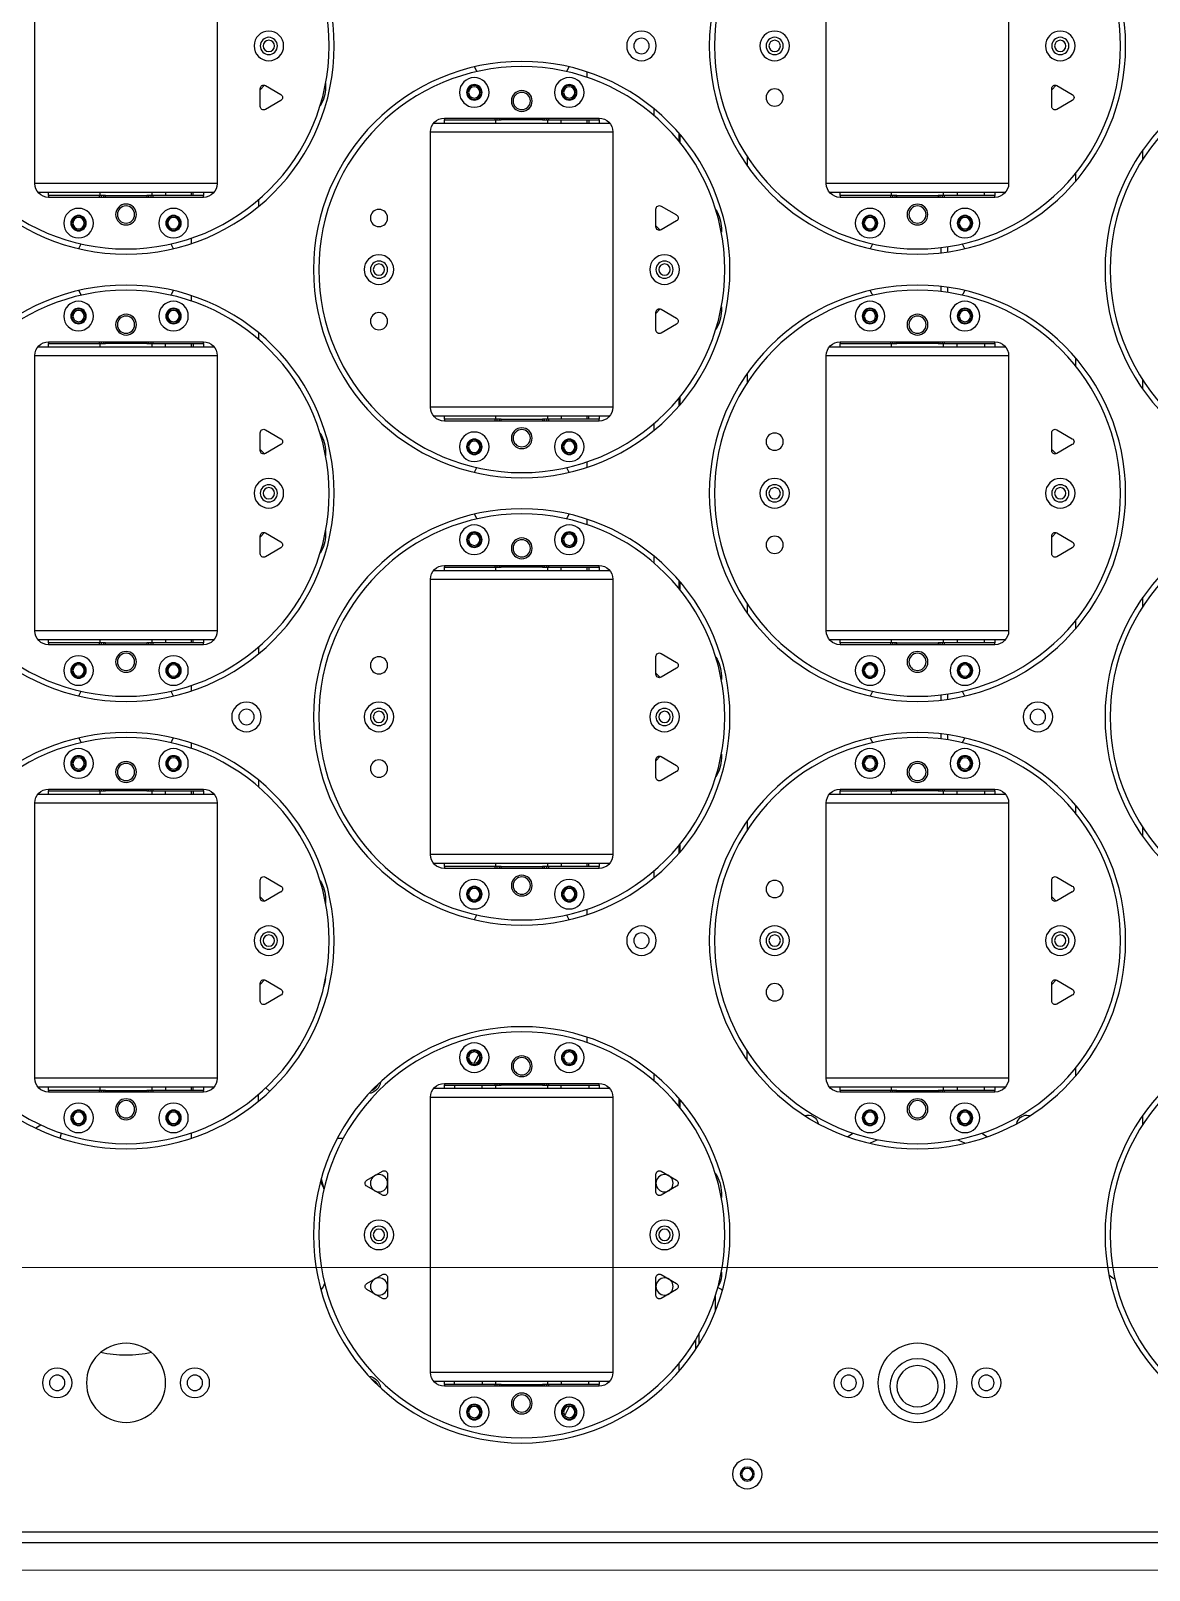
# Model space of a CAD drawing. Header units: millimetres. Extents: x 845401 to 948039, y 511594 to 550263.
# Drawn here: x 923934.9 to 924260, y 531303.8 to 531751.1 of the extents above; entities that cross this region are included whole.
import ezdxf

# ---------------------------------------------------------------- set-up
doc = ezdxf.new("R2010")
doc.units = ezdxf.units.MM
doc.layers.add('00', color=7, linetype='Continuous')
doc.layers.add('A-剖-0.10mm.......SECT-L01', color=255, linetype='Continuous', lineweight=18)

# ---------------------------------------------------------------- blocks, each defined once
blk = doc.blocks.new('1260包胶摆轮')
at = {"color": 7, "linetype": 'Continuous', "lineweight": 25}
for p, q in [((4843148.18, 879146.8), (4841955.59, 879146.8)), ((4843148.78, 879143.7), (4841954.98, 879143.7)), ((4842746.88, 879101.3), (4842701.88, 879101.3)), ((4842746.88, 879101.3), (4842701.88, 879101.3)), ((4842701.88, 879100.8), (4842701.88, 879101.3)), ((4842701.88, 879100.8), (4842701.88, 879101.3)), ((4842716.63, 879101.3), (4842716.63, 879100.8)), ((4842716.63, 879101.3), (4842716.63, 879100.8)), ((4842718.38, 879101.3), (4842718.38, 879100.8)), ((4842730.38, 879100.8), (4842730.38, 879101.3)), ((4842732.13, 879100.8), (4842732.13, 879101.3)), ((4842732.13, 879100.8), (4842732.13, 879101.3)), ((4842746.88, 879101.3), (4842746.88, 879100.8)), ((4842746.88, 879101.3), (4842746.88, 879100.8)), ((4842682.34, 879100.8), (4842682.43, 879100.8)), ((4842697.88, 879097.3), (4842697.88, 879017.3)), ((4842697.88, 879097.3), (4842697.88, 879017.3)), ((4842698.76, 879099.8), (4842724.38, 879099.8)), ((4842716.63, 879100.8), (4842701.88, 879100.8)), ((4842701.88, 879100.8), (4842701.88, 879099.8)), ((4842716.63, 879100.8), (4842701.88, 879100.8)), ((4842701.88, 879100.8), (4842701.88, 879099.8)), ((4842704.88, 879100.8), (4842704.88, 879099.8)), ((4842712.88, 879099.8), (4842712.88, 879100.8)), ((4842717.22, 879100.8), (4842716.63, 879100.8)), ((4842716.88, 879100.8), (4842716.88, 879099.8)), ((4842717.8, 879100.8), (4842717.22, 879100.8)), ((4842718.38, 879100.8), (4842717.8, 879100.8)), ((4842718.38, 879100.8), (4842724.38, 879100.8)), ((4842724.38, 879100.8), (4842730.38, 879100.8)), ((4842724.38, 879099.8), (4842750, 879099.8)), ((4842730.97, 879100.8), (4842730.38, 879100.8)), ((4842731.54, 879100.8), (4842730.97, 879100.8)), ((4842732.13, 879100.8), (4842731.54, 879100.8)), ((4842731.88, 879099.8), (4842731.88, 879100.8)), ((4842746.88, 879100.8), (4842732.13, 879100.8)), ((4842746.88, 879100.8), (4842732.13, 879100.8)), ((4842735.88, 879099.8), (4842735.88, 879100.8)), ((4842743.88, 879100.8), (4842743.88, 879099.8)), ((4842746.88, 879099.8), (4842746.88, 879100.8)), ((4842746.88, 879099.8), (4842746.88, 879100.8)), ((4842750.88, 879017.3), (4842750.88, 879097.3)), ((4842750.88, 879017.3), (4842750.88, 879097.3)), ((4842774.89, 879087.8), (4842774.89, 879090.61)), ((4842775.89, 879089.04), (4842775.89, 879086.08)), ((4842683.88, 879075.76), (4842679.38, 879073.16)), ((4842685.38, 879069.7), (4842685.38, 879074.9)), ((4842763.38, 879074.9), (4842763.38, 879069.7)), ((4842769.38, 879073.16), (4842764.88, 879075.76)), ((4842679.38, 879071.43), (4842683.88, 879068.83)), ((4842764.88, 879068.83), (4842769.38, 879071.43)), ((4842782.66, 879073.54), (4842782.57, 879073.21)), ((4842782.38, 879068.13), (4842782.38, 879069.3)), ((4842683.88, 879045.76), (4842679.38, 879043.16)), ((4842685.38, 879039.7), (4842685.38, 879044.9)), ((4842763.38, 879044.9), (4842763.38, 879039.7)), ((4842769.38, 879043.16), (4842764.88, 879045.76)), ((4842782.38, 879045.05), (4842782.38, 879046.46)), ((4842679.38, 879041.43), (4842683.88, 879038.83)), ((4842764.88, 879038.83), (4842769.38, 879041.43)), ((4842590.27, 879029.2), (4842590.61, 879027.73)), ((4842628.38, 879029.24), (4842628.38, 879027.66)), ((4842672.45, 879029.3), (4842670.75, 879029.3)), ((4842819.08, 879028.79), (4842820.64, 879027.74)), ((4842858.13, 879027.74), (4842859.69, 879028.79)), ((4842904.88, 879025.19), (4842904.88, 879022.51)), ((4842871.2, 879022.48), (4842872.18, 879022.64)), ((4842647.88, 879018.47), (4842647.88, 879016.51)), ((4842770.38, 879020.35), (4842770.38, 879018)), ((4842582.88, 879011.8), (4842582.88, 878931.8)), ((4842583.76, 879014.3), (4842635.01, 879014.3)), ((4842631.88, 879015.8), (4842586.88, 879015.8)), ((4842586.88, 879015.3), (4842586.88, 879015.8)), ((4842601.63, 879015.3), (4842586.88, 879015.3)), ((4842586.88, 879015.3), (4842586.88, 879014.3)), ((4842601.63, 879015.8), (4842601.63, 879015.3)), ((4842602.22, 879015.3), (4842601.63, 879015.3)), ((4842601.88, 879015.3), (4842601.88, 879014.3)), ((4842602.8, 879015.3), (4842602.22, 879015.3)), ((4842603.38, 879015.3), (4842602.8, 879015.3)), ((4842603.38, 879015.8), (4842603.38, 879015.3)), ((4842603.38, 879015.3), (4842615.38, 879015.3)), ((4842615.38, 879015.3), (4842615.38, 879015.8)), ((4842615.97, 879015.3), (4842615.38, 879015.3)), ((4842616.55, 879015.3), (4842615.97, 879015.3)), ((4842617.13, 879015.3), (4842616.55, 879015.3)), ((4842616.88, 879014.3), (4842616.88, 879015.3)), ((4842617.13, 879015.3), (4842617.13, 879015.8)), ((4842631.88, 879015.3), (4842617.13, 879015.3)), ((4842620.88, 879014.3), (4842620.88, 879015.3)), ((4842628.38, 879015.3), (4842628.38, 879014.3)), ((4842628.88, 879015.3), (4842628.88, 879014.3)), ((4842631.88, 879015.8), (4842631.88, 879015.3)), ((4842631.88, 879014.3), (4842631.88, 879015.3)), ((4842635.88, 878931.8), (4842635.88, 879011.8)), ((4842724.38, 879014.8), (4842698.76, 879014.8)), ((4842701.88, 879014.8), (4842701.88, 879013.8)), ((4842701.88, 879014.8), (4842701.88, 879013.8)), ((4842701.88, 879013.8), (4842716.63, 879013.8)), ((4842701.88, 879013.3), (4842701.88, 879013.8)), ((4842701.88, 879013.3), (4842701.88, 879013.8)), ((4842701.88, 879013.8), (4842716.63, 879013.8)), ((4842701.88, 879013.3), (4842746.88, 879013.3)), ((4842701.88, 879013.3), (4842746.88, 879013.3)), ((4842704.88, 879013.8), (4842704.88, 879014.8)), ((4842712.88, 879014.8), (4842712.88, 879013.8)), ((4842716.63, 879013.8), (4842716.63, 879013.3)), ((4842716.63, 879013.8), (4842716.63, 879013.3)), ((4842716.63, 879013.8), (4842717.22, 879013.8)), ((4842716.88, 879014.8), (4842716.88, 879013.8)), ((4842717.22, 879013.8), (4842717.8, 879013.8)), ((4842717.8, 879013.8), (4842718.38, 879013.8)), ((4842724.38, 879013.8), (4842718.38, 879013.8)), ((4842718.38, 879013.8), (4842718.38, 879013.3)), ((4842750, 879014.8), (4842724.38, 879014.8)), ((4842730.38, 879013.8), (4842724.38, 879013.8)), ((4842730.38, 879013.3), (4842730.38, 879013.8)), ((4842730.38, 879013.8), (4842730.97, 879013.8)), ((4842730.97, 879013.8), (4842731.54, 879013.8)), ((4842731.54, 879013.8), (4842732.13, 879013.8)), ((4842731.88, 879013.8), (4842731.88, 879014.8)), ((4842732.13, 879013.8), (4842746.88, 879013.8)), ((4842732.13, 879013.3), (4842732.13, 879013.8)), ((4842732.13, 879013.3), (4842732.13, 879013.8)), ((4842732.13, 879013.8), (4842746.88, 879013.8)), ((4842735.88, 879014.8), (4842735.88, 879013.8)), ((4842743.88, 879013.8), (4842743.88, 879014.8)), ((4842746.88, 879013.8), (4842746.88, 879014.8)), ((4842746.88, 879013.8), (4842746.88, 879014.8)), ((4842746.88, 879013.8), (4842746.88, 879013.3)), ((4842746.88, 879013.8), (4842746.88, 879013.3)), ((4842762.88, 879012.59), (4842762.88, 879010.63)), ((4842812.88, 879011.8), (4842812.88, 878931.8)), ((4842813.76, 879014.3), (4842865.01, 879014.3)), ((4842861.88, 879015.8), (4842816.88, 879015.8)), ((4842816.88, 879015.3), (4842816.88, 879015.8)), ((4842831.63, 879015.3), (4842816.88, 879015.3)), ((4842816.88, 879015.3), (4842816.88, 879014.3)), ((4842831.63, 879015.8), (4842831.63, 879015.3)), ((4842832.22, 879015.3), (4842831.63, 879015.3)), ((4842831.88, 879015.3), (4842831.88, 879014.3)), ((4842832.8, 879015.3), (4842832.22, 879015.3)), ((4842833.38, 879015.3), (4842832.8, 879015.3)), ((4842833.38, 879015.8), (4842833.38, 879015.3)), ((4842833.38, 879015.3), (4842845.38, 879015.3)), ((4842845.38, 879015.3), (4842845.38, 879015.8)), ((4842845.97, 879015.3), (4842845.38, 879015.3)), ((4842846.55, 879015.3), (4842845.97, 879015.3)), ((4842847.13, 879015.3), (4842846.55, 879015.3)), ((4842846.88, 879014.3), (4842846.88, 879015.3)), ((4842847.13, 879015.3), (4842847.13, 879015.8)), ((4842861.88, 879015.3), (4842847.13, 879015.3)), ((4842850.88, 879014.3), (4842850.88, 879015.3)), ((4842858.88, 879015.3), (4842858.88, 879014.3)), ((4842861.88, 879015.8), (4842861.88, 879015.3)), ((4842861.88, 879014.3), (4842861.88, 879015.3)), ((4842865.88, 878931.8), (4842865.88, 879011.8)), ((4842885.38, 879011.1), (4842885.38, 879008.74)), ((4842789.88, 879006.58), (4842789.88, 879003.9)), ((4842743.38, 879001.44), (4842743.38, 878999.86)), ((4842648.38, 878989.4), (4842648.38, 878984.2)), ((4842654.38, 878987.66), (4842649.88, 878990.26)), ((4842878.38, 878989.4), (4842878.38, 878984.2)), ((4842884.38, 878987.66), (4842879.88, 878990.26)), ((4842649.88, 878983.33), (4842654.38, 878985.93)), ((4842879.88, 878983.33), (4842884.38, 878985.93)), ((4842649.64, 878983.23), (4842648.38, 878984.54)), ((4842879.64, 878983.23), (4842878.38, 878984.54)), ((4842743.38, 878964.24), (4842743.38, 878962.66)), ((4842648.38, 878959.05), (4842649.64, 878960.36)), ((4842648.38, 878959.4), (4842648.38, 878954.2)), ((4842654.38, 878957.66), (4842649.88, 878960.26)), ((4842667.38, 878959.8), (4842667.38, 878960.96)), ((4842878.38, 878959.05), (4842879.64, 878960.36)), ((4842878.38, 878959.4), (4842878.38, 878954.2)), ((4842884.38, 878957.66), (4842879.88, 878960.26)), ((4842649.88, 878953.33), (4842654.38, 878955.93)), ((4842762.88, 878953.47), (4842762.88, 878951.51)), ((4842879.88, 878953.33), (4842884.38, 878955.93)), ((4842698.76, 878949.3), (4842750.01, 878949.3)), ((4842746.88, 878950.8), (4842701.88, 878950.8)), ((4842701.88, 878950.3), (4842701.88, 878950.8)), ((4842716.63, 878950.3), (4842701.88, 878950.3)), ((4842701.88, 878950.3), (4842701.88, 878949.3)), ((4842716.63, 878950.8), (4842716.63, 878950.3)), ((4842717.22, 878950.3), (4842716.63, 878950.3)), ((4842716.88, 878950.3), (4842716.88, 878949.3)), ((4842717.8, 878950.3), (4842717.22, 878950.3)), ((4842718.38, 878950.3), (4842717.8, 878950.3)), ((4842718.38, 878950.8), (4842718.38, 878950.3)), ((4842718.38, 878950.3), (4842730.38, 878950.3)), ((4842730.38, 878950.3), (4842730.38, 878950.8)), ((4842730.97, 878950.3), (4842730.38, 878950.3)), ((4842731.55, 878950.3), (4842730.97, 878950.3)), ((4842732.13, 878950.3), (4842731.55, 878950.3)), ((4842731.88, 878949.3), (4842731.88, 878950.3)), ((4842732.13, 878950.3), (4842732.13, 878950.8)), ((4842746.88, 878950.3), (4842732.13, 878950.3)), ((4842735.88, 878949.3), (4842735.88, 878950.3)), ((4842743.38, 878950.3), (4842743.38, 878949.3)), ((4842743.88, 878950.3), (4842743.88, 878949.3)), ((4842746.88, 878950.8), (4842746.88, 878950.3)), ((4842746.88, 878949.3), (4842746.88, 878950.3)), ((4842697.88, 878946.8), (4842697.88, 878866.8)), ((4842750.88, 878866.8), (4842750.88, 878946.8)), ((4842770.38, 878946.1), (4842770.38, 878943.74)), ((4842904.88, 878941.58), (4842904.88, 878938.9)), ((4842789.88, 878937.01), (4842789.88, 878939.69)), ((4842885.38, 878934.85), (4842885.38, 878932.5)), ((4842635.01, 878929.3), (4842583.76, 878929.3)), ((4842586.88, 878929.3), (4842586.88, 878928.3)), ((4842586.88, 878928.3), (4842601.63, 878928.3)), ((4842586.88, 878927.8), (4842586.88, 878928.3)), ((4842586.88, 878927.8), (4842631.88, 878927.8)), ((4842601.63, 878928.3), (4842601.63, 878927.8)), ((4842601.63, 878928.3), (4842602.22, 878928.3)), ((4842601.88, 878929.3), (4842601.88, 878928.3)), ((4842602.22, 878928.3), (4842602.8, 878928.3)), ((4842602.8, 878928.3), (4842603.38, 878928.3)), ((4842615.38, 878928.3), (4842603.38, 878928.3)), ((4842603.38, 878928.3), (4842603.38, 878927.8)), ((4842615.38, 878927.8), (4842615.38, 878928.3)), ((4842615.38, 878928.3), (4842615.97, 878928.3)), ((4842615.97, 878928.3), (4842616.55, 878928.3)), ((4842616.55, 878928.3), (4842617.13, 878928.3)), ((4842616.88, 878928.3), (4842616.88, 878929.3)), ((4842617.13, 878928.3), (4842631.88, 878928.3)), ((4842617.13, 878927.8), (4842617.13, 878928.3)), ((4842620.88, 878929.3), (4842620.88, 878928.3)), ((4842628.38, 878929.3), (4842628.38, 878928.3)), ((4842628.88, 878928.3), (4842628.88, 878929.3)), ((4842631.88, 878928.3), (4842631.88, 878929.3)), ((4842631.88, 878928.3), (4842631.88, 878927.8)), ((4842647.88, 878925.13), (4842647.88, 878927.09)), ((4842865.01, 878929.3), (4842813.76, 878929.3)), ((4842816.88, 878929.3), (4842816.88, 878928.3)), ((4842816.88, 878927.8), (4842816.88, 878928.3)), ((4842816.88, 878928.3), (4842831.63, 878928.3)), ((4842816.88, 878927.8), (4842861.88, 878927.8)), ((4842831.63, 878928.3), (4842831.63, 878927.8)), ((4842831.63, 878928.3), (4842832.22, 878928.3)), ((4842831.88, 878929.3), (4842831.88, 878928.3)), ((4842832.22, 878928.3), (4842832.8, 878928.3)), ((4842832.8, 878928.3), (4842833.38, 878928.3)), ((4842845.38, 878928.3), (4842833.38, 878928.3)), ((4842833.38, 878928.3), (4842833.38, 878927.8)), ((4842845.38, 878927.8), (4842845.38, 878928.3)), ((4842845.38, 878928.3), (4842845.97, 878928.3)), ((4842845.97, 878928.3), (4842846.55, 878928.3)), ((4842846.55, 878928.3), (4842847.13, 878928.3)), ((4842846.88, 878928.3), (4842846.88, 878929.3)), ((4842847.13, 878928.3), (4842861.88, 878928.3)), ((4842847.13, 878927.8), (4842847.13, 878928.3)), ((4842850.88, 878929.3), (4842850.88, 878928.3)), ((4842858.88, 878928.3), (4842858.88, 878929.3)), ((4842861.88, 878928.3), (4842861.88, 878929.3)), ((4842861.88, 878928.3), (4842861.88, 878927.8)), ((4842763.38, 878924.4), (4842763.38, 878919.2)), ((4842769.38, 878922.66), (4842764.88, 878925.26)), ((4842764.64, 878918.23), (4842763.38, 878919.54)), ((4842764.88, 878918.33), (4842769.38, 878920.93)), ((4842782.38, 878917.63), (4842782.38, 878918.8)), ((4842628.38, 878915.94), (4842628.38, 878914.36)), ((4842846.16, 878911.68), (4842846.16, 878913.19)), ((4842846.16, 878900.41), (4842846.16, 878901.92)), ((4842628.38, 878899.24), (4842628.38, 878897.66)), ((4842763.38, 878894.05), (4842764.64, 878895.36)), ((4842769.38, 878892.66), (4842764.88, 878895.26)), ((4842782.38, 878894.8), (4842782.38, 878895.96)), ((4842763.38, 878894.4), (4842763.38, 878889.2)), ((4842764.88, 878888.33), (4842769.38, 878890.93)), ((4842647.88, 878886.51), (4842647.88, 878888.47)), ((4842582.88, 878881.8), (4842582.88, 878801.8)), ((4842583.76, 878884.3), (4842635.01, 878884.3)), ((4842631.88, 878885.8), (4842586.88, 878885.8)), ((4842586.88, 878885.3), (4842586.88, 878885.8)), ((4842601.63, 878885.3), (4842586.88, 878885.3)), ((4842586.88, 878885.3), (4842586.88, 878884.3)), ((4842601.63, 878885.8), (4842601.63, 878885.3)), ((4842602.22, 878885.3), (4842601.63, 878885.3)), ((4842601.88, 878885.3), (4842601.88, 878884.3)), ((4842602.8, 878885.3), (4842602.22, 878885.3)), ((4842603.38, 878885.3), (4842602.8, 878885.3)), ((4842603.38, 878885.8), (4842603.38, 878885.3)), ((4842603.38, 878885.3), (4842615.38, 878885.3)), ((4842615.38, 878885.3), (4842615.38, 878885.8)), ((4842615.97, 878885.3), (4842615.38, 878885.3)), ((4842616.55, 878885.3), (4842615.97, 878885.3)), ((4842617.13, 878885.3), (4842616.55, 878885.3)), ((4842616.88, 878884.3), (4842616.88, 878885.3)), ((4842617.13, 878885.3), (4842617.13, 878885.8)), ((4842631.88, 878885.3), (4842617.13, 878885.3)), ((4842620.88, 878884.3), (4842620.88, 878885.3)), ((4842628.38, 878885.3), (4842628.38, 878884.3)), ((4842628.88, 878885.3), (4842628.88, 878884.3)), ((4842631.88, 878885.8), (4842631.88, 878885.3)), ((4842631.88, 878884.3), (4842631.88, 878885.3)), ((4842635.88, 878801.8), (4842635.88, 878881.8)), ((4842812.88, 878881.8), (4842812.88, 878801.8)), ((4842813.76, 878884.3), (4842865.01, 878884.3)), ((4842861.88, 878885.8), (4842816.88, 878885.8)), ((4842816.88, 878885.3), (4842816.88, 878885.8)), ((4842831.63, 878885.3), (4842816.88, 878885.3)), ((4842816.88, 878885.3), (4842816.88, 878884.3)), ((4842831.63, 878885.8), (4842831.63, 878885.3)), ((4842832.22, 878885.3), (4842831.63, 878885.3)), ((4842831.88, 878885.3), (4842831.88, 878884.3)), ((4842832.8, 878885.3), (4842832.22, 878885.3)), ((4842833.38, 878885.3), (4842832.8, 878885.3)), ((4842833.38, 878885.8), (4842833.38, 878885.3)), ((4842833.38, 878885.3), (4842845.38, 878885.3)), ((4842845.38, 878885.3), (4842845.38, 878885.8)), ((4842845.97, 878885.3), (4842845.38, 878885.3)), ((4842846.55, 878885.3), (4842845.97, 878885.3)), ((4842847.13, 878885.3), (4842846.55, 878885.3)), ((4842846.88, 878884.3), (4842846.88, 878885.3)), ((4842847.13, 878885.3), (4842847.13, 878885.8)), ((4842861.88, 878885.3), (4842847.13, 878885.3)), ((4842850.88, 878884.3), (4842850.88, 878885.3)), ((4842858.88, 878885.3), (4842858.88, 878884.3)), ((4842861.88, 878885.8), (4842861.88, 878885.3)), ((4842861.88, 878884.3), (4842861.88, 878885.3)), ((4842865.88, 878801.8), (4842865.88, 878881.8)), ((4842885.38, 878881.1), (4842885.38, 878878.74)), ((4842789.88, 878873.9), (4842789.88, 878876.58)), ((4842904.88, 878874.69), (4842904.88, 878872.01)), ((4842770.38, 878869.85), (4842770.38, 878867.5)), ((4842750.01, 878864.3), (4842698.76, 878864.3)), ((4842701.88, 878864.3), (4842701.88, 878863.3)), ((4842716.88, 878864.3), (4842716.88, 878863.3)), ((4842731.88, 878863.3), (4842731.88, 878864.3)), ((4842735.88, 878864.3), (4842735.88, 878863.3)), ((4842743.38, 878864.3), (4842743.38, 878863.3)), ((4842743.88, 878863.3), (4842743.88, 878864.3)), ((4842746.88, 878863.3), (4842746.88, 878864.3)), ((4842654.38, 878857.66), (4842649.88, 878860.26)), ((4842701.88, 878862.8), (4842701.88, 878863.3)), ((4842701.88, 878863.3), (4842716.63, 878863.3)), ((4842701.88, 878862.8), (4842746.88, 878862.8)), ((4842716.63, 878863.3), (4842716.63, 878862.8)), ((4842716.63, 878863.3), (4842717.22, 878863.3)), ((4842717.22, 878863.3), (4842717.8, 878863.3)), ((4842717.8, 878863.3), (4842718.38, 878863.3)), ((4842730.38, 878863.3), (4842718.38, 878863.3)), ((4842718.38, 878863.3), (4842718.38, 878862.8)), ((4842730.38, 878862.8), (4842730.38, 878863.3)), ((4842730.38, 878863.3), (4842730.97, 878863.3)), ((4842730.97, 878863.3), (4842731.55, 878863.3)), ((4842731.55, 878863.3), (4842732.13, 878863.3)), ((4842732.13, 878863.3), (4842746.88, 878863.3)), ((4842732.13, 878862.8), (4842732.13, 878863.3)), ((4842746.88, 878863.3), (4842746.88, 878862.8)), ((4842762.88, 878862.09), (4842762.88, 878860.13)), ((4842884.38, 878857.66), (4842879.88, 878860.26)), ((4842648.38, 878859.4), (4842648.38, 878854.2)), ((4842649.88, 878853.33), (4842654.38, 878855.93)), ((4842878.38, 878859.4), (4842878.38, 878854.2)), ((4842879.88, 878853.33), (4842884.38, 878855.93)), ((4842649.64, 878853.23), (4842648.38, 878854.54)), ((4842667.38, 878852.63), (4842667.38, 878853.8)), ((4842743.38, 878850.94), (4842743.38, 878849.36)), ((4842879.64, 878853.23), (4842878.38, 878854.54)), ((4842743.38, 878834.24), (4842743.38, 878832.66)), ((4842648.38, 878829.05), (4842649.64, 878830.36)), ((4842648.38, 878829.4), (4842648.38, 878824.2)), ((4842654.38, 878827.66), (4842649.88, 878830.26)), ((4842667.38, 878829.8), (4842667.38, 878830.96)), ((4842878.38, 878829.05), (4842879.64, 878830.36)), ((4842878.38, 878829.4), (4842878.38, 878824.2)), ((4842884.38, 878827.66), (4842879.88, 878830.26)), ((4842649.88, 878823.33), (4842654.38, 878825.93)), ((4842879.88, 878823.33), (4842884.38, 878825.93)), ((4842698.76, 878819.3), (4842750.01, 878819.3)), ((4842746.88, 878820.8), (4842701.88, 878820.8)), ((4842701.88, 878820.3), (4842701.88, 878820.8)), ((4842716.63, 878820.3), (4842701.88, 878820.3)), ((4842701.88, 878820.3), (4842701.88, 878819.3)), ((4842716.63, 878820.8), (4842716.63, 878820.3)), ((4842717.22, 878820.3), (4842716.63, 878820.3)), ((4842716.88, 878820.3), (4842716.88, 878819.3)), ((4842717.8, 878820.3), (4842717.22, 878820.3)), ((4842718.38, 878820.3), (4842717.8, 878820.3)), ((4842718.38, 878820.8), (4842718.38, 878820.3)), ((4842718.38, 878820.3), (4842730.38, 878820.3)), ((4842730.38, 878820.3), (4842730.38, 878820.8)), ((4842730.97, 878820.3), (4842730.38, 878820.3)), ((4842731.55, 878820.3), (4842730.97, 878820.3)), ((4842732.13, 878820.3), (4842731.55, 878820.3)), ((4842731.88, 878819.3), (4842731.88, 878820.3)), ((4842732.13, 878820.3), (4842732.13, 878820.8)), ((4842746.88, 878820.3), (4842732.13, 878820.3)), ((4842735.88, 878819.3), (4842735.88, 878820.3)), ((4842743.38, 878820.3), (4842743.38, 878819.3)), ((4842743.88, 878820.3), (4842743.88, 878819.3)), ((4842746.88, 878820.8), (4842746.88, 878820.3)), ((4842746.88, 878819.3), (4842746.88, 878820.3)), ((4842762.88, 878823.47), (4842762.88, 878821.51)), ((4842697.88, 878816.8), (4842697.88, 878736.8)), ((4842750.88, 878736.8), (4842750.88, 878816.8)), ((4842770.38, 878816.1), (4842770.38, 878813.74)), ((4842904.88, 878811.58), (4842904.88, 878808.9)), ((4842789.88, 878807.01), (4842789.88, 878809.69)), ((4842885.38, 878804.85), (4842885.38, 878802.5)), ((4842635.01, 878799.3), (4842583.76, 878799.3)), ((4842586.88, 878799.3), (4842586.88, 878798.3)), ((4842586.88, 878797.8), (4842586.88, 878798.3)), ((4842586.88, 878798.3), (4842601.63, 878798.3)), ((4842586.88, 878797.8), (4842631.88, 878797.8)), ((4842601.63, 878798.3), (4842601.63, 878797.8)), ((4842601.63, 878798.3), (4842602.22, 878798.3)), ((4842601.88, 878799.3), (4842601.88, 878798.3)), ((4842602.22, 878798.3), (4842602.8, 878798.3)), ((4842602.8, 878798.3), (4842603.38, 878798.3)), ((4842615.38, 878798.3), (4842603.38, 878798.3)), ((4842603.38, 878798.3), (4842603.38, 878797.8)), ((4842615.38, 878797.8), (4842615.38, 878798.3)), ((4842615.38, 878798.3), (4842615.97, 878798.3)), ((4842615.97, 878798.3), (4842616.55, 878798.3)), ((4842616.55, 878798.3), (4842617.13, 878798.3)), ((4842616.88, 878798.3), (4842616.88, 878799.3)), ((4842617.13, 878797.8), (4842617.13, 878798.3)), ((4842617.13, 878798.3), (4842631.88, 878798.3)), ((4842620.88, 878799.3), (4842620.88, 878798.3)), ((4842628.38, 878799.3), (4842628.38, 878798.3)), ((4842628.88, 878798.3), (4842628.88, 878799.3)), ((4842631.88, 878798.3), (4842631.88, 878799.3)), ((4842631.88, 878798.3), (4842631.88, 878797.8)), ((4842647.88, 878795.13), (4842647.88, 878797.09)), ((4842865.01, 878799.3), (4842813.76, 878799.3)), ((4842816.88, 878799.3), (4842816.88, 878798.3)), ((4842816.88, 878797.8), (4842816.88, 878798.3)), ((4842816.88, 878798.3), (4842831.63, 878798.3)), ((4842816.88, 878797.8), (4842861.88, 878797.8)), ((4842831.63, 878798.3), (4842831.63, 878797.8)), ((4842831.63, 878798.3), (4842832.22, 878798.3)), ((4842831.88, 878799.3), (4842831.88, 878798.3)), ((4842832.22, 878798.3), (4842832.8, 878798.3)), ((4842832.8, 878798.3), (4842833.38, 878798.3)), ((4842845.38, 878798.3), (4842833.38, 878798.3)), ((4842833.38, 878798.3), (4842833.38, 878797.8)), ((4842845.38, 878797.8), (4842845.38, 878798.3)), ((4842845.38, 878798.3), (4842845.97, 878798.3)), ((4842845.97, 878798.3), (4842846.55, 878798.3)), ((4842846.55, 878798.3), (4842847.13, 878798.3)), ((4842846.88, 878798.3), (4842846.88, 878799.3)), ((4842847.13, 878798.3), (4842861.88, 878798.3)), ((4842847.13, 878797.8), (4842847.13, 878798.3)), ((4842850.88, 878799.3), (4842850.88, 878798.3)), ((4842858.88, 878798.3), (4842858.88, 878799.3)), ((4842861.88, 878798.3), (4842861.88, 878799.3)), ((4842861.88, 878798.3), (4842861.88, 878797.8)), ((4842763.38, 878794.4), (4842763.38, 878789.2)), ((4842769.38, 878792.66), (4842764.88, 878795.26)), ((4842764.64, 878788.23), (4842763.38, 878789.54)), ((4842764.88, 878788.33), (4842769.38, 878790.93)), ((4842782.38, 878787.63), (4842782.38, 878788.8)), ((4842628.38, 878785.94), (4842628.38, 878784.36)), ((4842846.16, 878781.68), (4842846.16, 878783.19)), ((4842846.16, 878770.41), (4842846.16, 878771.92)), ((4842628.38, 878769.24), (4842628.38, 878767.66)), ((4842782.38, 878764.8), (4842782.38, 878765.96)), ((4842763.38, 878764.05), (4842764.64, 878765.36)), ((4842763.38, 878764.4), (4842763.38, 878759.2)), ((4842769.38, 878762.66), (4842764.88, 878765.26)), ((4842647.88, 878756.51), (4842647.88, 878758.47)), ((4842764.88, 878758.33), (4842769.38, 878760.93)), ((4842583.76, 878754.3), (4842635.01, 878754.3)), ((4842631.88, 878755.8), (4842586.88, 878755.8)), ((4842586.88, 878755.3), (4842586.88, 878755.8)), ((4842601.63, 878755.3), (4842586.88, 878755.3)), ((4842586.88, 878755.3), (4842586.88, 878754.3)), ((4842601.63, 878755.8), (4842601.63, 878755.3)), ((4842602.22, 878755.3), (4842601.63, 878755.3)), ((4842601.88, 878755.3), (4842601.88, 878754.3)), ((4842602.8, 878755.3), (4842602.22, 878755.3)), ((4842603.38, 878755.3), (4842602.8, 878755.3)), ((4842603.38, 878755.8), (4842603.38, 878755.3)), ((4842603.38, 878755.3), (4842615.38, 878755.3)), ((4842615.38, 878755.3), (4842615.38, 878755.8)), ((4842615.97, 878755.3), (4842615.38, 878755.3)), ((4842616.55, 878755.3), (4842615.97, 878755.3)), ((4842617.13, 878755.3), (4842616.55, 878755.3)), ((4842616.88, 878754.3), (4842616.88, 878755.3)), ((4842617.13, 878755.3), (4842617.13, 878755.8)), ((4842631.88, 878755.3), (4842617.13, 878755.3)), ((4842620.88, 878754.3), (4842620.88, 878755.3)), ((4842628.38, 878755.3), (4842628.38, 878754.3)), ((4842628.88, 878755.3), (4842628.88, 878754.3)), ((4842631.88, 878755.8), (4842631.88, 878755.3)), ((4842631.88, 878754.3), (4842631.88, 878755.3)), ((4842813.76, 878754.3), (4842865.01, 878754.3)), ((4842861.88, 878755.8), (4842816.88, 878755.8)), ((4842816.88, 878755.3), (4842816.88, 878755.8)), ((4842831.63, 878755.3), (4842816.88, 878755.3)), ((4842816.88, 878755.3), (4842816.88, 878754.3)), ((4842831.63, 878755.8), (4842831.63, 878755.3)), ((4842832.22, 878755.3), (4842831.63, 878755.3)), ((4842831.88, 878755.3), (4842831.88, 878754.3)), ((4842832.8, 878755.3), (4842832.22, 878755.3)), ((4842833.38, 878755.3), (4842832.8, 878755.3)), ((4842833.38, 878755.8), (4842833.38, 878755.3)), ((4842833.38, 878755.3), (4842845.38, 878755.3)), ((4842845.38, 878755.3), (4842845.38, 878755.8)), ((4842845.97, 878755.3), (4842845.38, 878755.3)), ((4842846.55, 878755.3), (4842845.97, 878755.3)), ((4842847.13, 878755.3), (4842846.55, 878755.3)), ((4842846.88, 878754.3), (4842846.88, 878755.3)), ((4842847.13, 878755.3), (4842847.13, 878755.8)), ((4842861.88, 878755.3), (4842847.13, 878755.3)), ((4842850.88, 878754.3), (4842850.88, 878755.3)), ((4842858.88, 878755.3), (4842858.88, 878754.3)), ((4842861.88, 878755.8), (4842861.88, 878755.3)), ((4842861.88, 878754.3), (4842861.88, 878755.3)), ((4842582.88, 878751.8), (4842582.88, 878671.8)), ((4842635.88, 878671.8), (4842635.88, 878751.8)), ((4842812.88, 878751.8), (4842812.88, 878671.8)), ((4842865.88, 878671.8), (4842865.88, 878751.8)), ((4842885.38, 878751.1), (4842885.38, 878748.74)), ((4842789.88, 878743.9), (4842789.88, 878746.58)), ((4842904.88, 878744.69), (4842904.88, 878742.01)), ((4842770.38, 878739.85), (4842770.38, 878737.5)), ((4842750.01, 878734.3), (4842698.76, 878734.3)), ((4842701.88, 878734.3), (4842701.88, 878733.3)), ((4842716.88, 878734.3), (4842716.88, 878733.3)), ((4842731.88, 878733.3), (4842731.88, 878734.3)), ((4842735.88, 878734.3), (4842735.88, 878733.3)), ((4842743.38, 878734.3), (4842743.38, 878733.3)), ((4842743.88, 878733.3), (4842743.88, 878734.3)), ((4842746.88, 878733.3), (4842746.88, 878734.3)), ((4842654.38, 878727.66), (4842649.88, 878730.26)), ((4842701.88, 878733.3), (4842716.63, 878733.3)), ((4842701.88, 878732.8), (4842701.88, 878733.3)), ((4842701.88, 878732.8), (4842746.88, 878732.8)), ((4842716.63, 878733.3), (4842716.63, 878732.8)), ((4842716.63, 878733.3), (4842717.22, 878733.3)), ((4842717.22, 878733.3), (4842717.8, 878733.3)), ((4842717.8, 878733.3), (4842718.38, 878733.3)), ((4842730.38, 878733.3), (4842718.38, 878733.3)), ((4842718.38, 878733.3), (4842718.38, 878732.8)), ((4842730.38, 878732.8), (4842730.38, 878733.3)), ((4842730.38, 878733.3), (4842730.97, 878733.3)), ((4842730.97, 878733.3), (4842731.55, 878733.3)), ((4842731.55, 878733.3), (4842732.13, 878733.3)), ((4842732.13, 878732.8), (4842732.13, 878733.3)), ((4842732.13, 878733.3), (4842746.88, 878733.3)), ((4842746.88, 878733.3), (4842746.88, 878732.8)), ((4842762.88, 878732.09), (4842762.88, 878730.13)), ((4842884.38, 878727.66), (4842879.88, 878730.26)), ((4842648.38, 878729.4), (4842648.38, 878724.2)), ((4842649.88, 878723.33), (4842654.38, 878725.93)), ((4842878.38, 878729.4), (4842878.38, 878724.2)), ((4842879.88, 878723.33), (4842884.38, 878725.93)), ((4842649.64, 878723.23), (4842648.38, 878724.54)), ((4842667.38, 878722.63), (4842667.38, 878723.8)), ((4842743.38, 878720.94), (4842743.38, 878719.36)), ((4842879.64, 878723.23), (4842878.38, 878724.54))]:
    blk.add_line(p, q, dxfattribs=at)
at = {"color": 8, "linetype": 'Continuous', "lineweight": 25}
for p, q in [((4842717.22, 879101.3), (4842717.22, 879100.8)), ((4842717.8, 879100.8), (4842717.8, 879101.3)), ((4842730.97, 879101.3), (4842730.97, 879100.8)), ((4842731.54, 879100.8), (4842731.54, 879101.3)), ((4842750.88, 879097.3), (4842697.88, 879097.3)), ((4842750.88, 879097.3), (4842697.88, 879097.3)), ((4842770.15, 879096.87), (4842770.15, 879094.53)), ((4842780.62, 879075.13), (4842780.62, 879079.6)), ((4842697.88, 879017.3), (4842750.88, 879017.3)), ((4842697.88, 879017.3), (4842750.88, 879017.3)), ((4842770.15, 879020.06), (4842770.15, 879017.73)), ((4842635.88, 879011.8), (4842582.88, 879011.8)), ((4842602.22, 879015.8), (4842602.22, 879015.3)), ((4842602.8, 879015.3), (4842602.8, 879015.8)), ((4842615.97, 879015.8), (4842615.97, 879015.3)), ((4842616.55, 879015.3), (4842616.55, 879015.8)), ((4842717.22, 879013.8), (4842717.22, 879013.3)), ((4842717.8, 879013.3), (4842717.8, 879013.8)), ((4842730.97, 879013.8), (4842730.97, 879013.3)), ((4842731.54, 879013.3), (4842731.54, 879013.8)), ((4842865.88, 879011.8), (4842812.88, 879011.8)), ((4842832.22, 879015.8), (4842832.22, 879015.3)), ((4842832.8, 879015.3), (4842832.8, 879015.8)), ((4842845.97, 879015.8), (4842845.97, 879015.3)), ((4842846.55, 879015.3), (4842846.55, 879015.8)), ((4842717.22, 878950.8), (4842717.22, 878950.3)), ((4842717.8, 878950.3), (4842717.8, 878950.8)), ((4842730.97, 878950.8), (4842730.97, 878950.3)), ((4842731.55, 878950.3), (4842731.55, 878950.8)), ((4842750.88, 878946.8), (4842697.88, 878946.8)), ((4842770.15, 878946.37), (4842770.15, 878944.03)), ((4842582.88, 878931.8), (4842635.88, 878931.8)), ((4842812.88, 878931.8), (4842865.88, 878931.8)), ((4842602.22, 878928.3), (4842602.22, 878927.8)), ((4842602.8, 878927.8), (4842602.8, 878928.3)), ((4842615.97, 878928.3), (4842615.97, 878927.8)), ((4842616.55, 878927.8), (4842616.55, 878928.3)), ((4842832.22, 878928.3), (4842832.22, 878927.8)), ((4842832.8, 878927.8), (4842832.8, 878928.3)), ((4842845.97, 878928.3), (4842845.97, 878927.8)), ((4842846.55, 878927.8), (4842846.55, 878928.3)), ((4842848.16, 878913.45), (4842848.16, 878911.94)), ((4842848.16, 878901.66), (4842848.16, 878900.14)), ((4842635.88, 878881.8), (4842582.88, 878881.8)), ((4842602.22, 878885.8), (4842602.22, 878885.3)), ((4842602.8, 878885.3), (4842602.8, 878885.8)), ((4842615.97, 878885.8), (4842615.97, 878885.3)), ((4842616.55, 878885.3), (4842616.55, 878885.8)), ((4842865.88, 878881.8), (4842812.88, 878881.8)), ((4842832.22, 878885.8), (4842832.22, 878885.3)), ((4842832.8, 878885.3), (4842832.8, 878885.8)), ((4842845.97, 878885.8), (4842845.97, 878885.3)), ((4842846.55, 878885.3), (4842846.55, 878885.8)), ((4842770.15, 878869.56), (4842770.15, 878867.23)), ((4842697.88, 878866.8), (4842750.88, 878866.8)), ((4842717.22, 878863.3), (4842717.22, 878862.8)), ((4842717.8, 878862.8), (4842717.8, 878863.3)), ((4842730.97, 878863.3), (4842730.97, 878862.8)), ((4842731.55, 878862.8), (4842731.55, 878863.3)), ((4842717.22, 878820.8), (4842717.22, 878820.3)), ((4842717.8, 878820.3), (4842717.8, 878820.8)), ((4842730.97, 878820.8), (4842730.97, 878820.3)), ((4842731.55, 878820.3), (4842731.55, 878820.8)), ((4842750.88, 878816.8), (4842697.88, 878816.8)), ((4842770.15, 878816.37), (4842770.15, 878814.03)), ((4842582.88, 878801.8), (4842635.88, 878801.8)), ((4842812.88, 878801.8), (4842865.88, 878801.8)), ((4842602.22, 878798.3), (4842602.22, 878797.8)), ((4842602.8, 878797.8), (4842602.8, 878798.3)), ((4842615.97, 878798.3), (4842615.97, 878797.8)), ((4842616.55, 878797.8), (4842616.55, 878798.3)), ((4842832.22, 878798.3), (4842832.22, 878797.8)), ((4842832.8, 878797.8), (4842832.8, 878798.3)), ((4842845.97, 878798.3), (4842845.97, 878797.8)), ((4842846.55, 878797.8), (4842846.55, 878798.3)), ((4842848.16, 878783.45), (4842848.16, 878781.94)), ((4842848.16, 878771.66), (4842848.16, 878770.14)), ((4842602.22, 878755.8), (4842602.22, 878755.3)), ((4842602.8, 878755.3), (4842602.8, 878755.8)), ((4842615.97, 878755.8), (4842615.97, 878755.3)), ((4842616.55, 878755.3), (4842616.55, 878755.8)), ((4842832.22, 878755.8), (4842832.22, 878755.3)), ((4842832.8, 878755.3), (4842832.8, 878755.8)), ((4842845.97, 878755.8), (4842845.97, 878755.3)), ((4842846.55, 878755.3), (4842846.55, 878755.8)), ((4842635.88, 878751.8), (4842582.88, 878751.8)), ((4842865.88, 878751.8), (4842812.88, 878751.8)), ((4842770.15, 878739.56), (4842770.15, 878737.23)), ((4842697.88, 878736.8), (4842750.88, 878736.8)), ((4842717.22, 878733.3), (4842717.22, 878732.8)), ((4842717.8, 878732.8), (4842717.8, 878733.3)), ((4842730.97, 878733.3), (4842730.97, 878732.8)), ((4842731.55, 878732.8), (4842731.55, 878733.3))]:
    blk.add_line(p, q, dxfattribs=at)
at = {"color": 7, "linetype": 'Continuous', "lineweight": 25, "flags": 128}
for points in [[(4842738.2, 879107.15), (4842737.06, 879109.33), (4842736.81, 879109.71)], [(4842782.73, 879073.28), (4842782.08, 879072.99), (4842781.35, 879072.64)], [(4842896.84, 879070.31), (4842896.18, 879069.87), (4842895.03, 879069.03)], [(4842665.89, 879041.86), (4842666.64, 879043.32), (4842666.9, 879044.01)], [(4842666.1, 879041.06), (4842666.75, 879043.52), (4842666.8, 879043.74)], [(4842825.53, 879030.69), (4842826.79, 879030.07), (4842827.76, 879029.64)], [(4842851.01, 879029.64), (4842851.98, 879030.07), (4842853.24, 879030.69)], [(4842583.02, 879026.25), (4842583.2, 879026.15), (4842584.57, 879025.33)], [(4842650.04, 879014.55), (4842651.1, 879015.58), (4842651.12, 879015.6)], [(4842710.57, 879007.45), (4842711.71, 879005.27), (4842711.96, 879004.89)], [(4842667.35, 878982.78), (4842667.19, 878983.95), (4842666.81, 878985.34)], [(4842710.67, 878965.72), (4842710.69, 878965.66), (4842711.36, 878964.34)], [(4842737.4, 878964.34), (4842738.07, 878965.66), (4842738.1, 878965.72)], [(4842596.36, 878914.25), (4842596.2, 878913.96), (4842595.67, 878912.87)], [(4842623.1, 878912.87), (4842622.56, 878913.96), (4842622.4, 878914.25)], [(4842826.37, 878914.25), (4842826.21, 878913.96), (4842825.67, 878912.87)], [(4842853.1, 878912.87), (4842852.56, 878913.96), (4842852.4, 878914.25)], [(4842595.67, 878900.72), (4842595.69, 878900.66), (4842596.36, 878899.34)], [(4842622.4, 878899.34), (4842623.07, 878900.66), (4842623.1, 878900.72)], [(4842825.67, 878900.72), (4842825.7, 878900.66), (4842826.37, 878899.34)], [(4842852.4, 878899.34), (4842853.07, 878900.66), (4842853.1, 878900.72)], [(4842711.36, 878849.25), (4842711.2, 878848.96), (4842710.67, 878847.87)], [(4842738.1, 878847.87), (4842737.56, 878848.96), (4842737.4, 878849.25)], [(4842710.67, 878835.72), (4842710.69, 878835.66), (4842711.36, 878834.34)], [(4842737.4, 878834.34), (4842738.07, 878835.66), (4842738.1, 878835.72)], [(4842596.36, 878784.25), (4842596.2, 878783.96), (4842595.67, 878782.87)], [(4842623.1, 878782.87), (4842622.56, 878783.96), (4842622.4, 878784.25)], [(4842826.37, 878784.25), (4842826.21, 878783.96), (4842825.67, 878782.87)], [(4842853.1, 878782.87), (4842852.56, 878783.96), (4842852.4, 878784.25)], [(4842595.67, 878770.72), (4842595.69, 878770.66), (4842596.36, 878769.34)], [(4842622.4, 878769.34), (4842623.07, 878770.66), (4842623.1, 878770.72)], [(4842825.67, 878770.72), (4842825.7, 878770.66), (4842826.37, 878769.34)], [(4842852.4, 878769.34), (4842853.07, 878770.66), (4842853.1, 878770.72)], [(4842711.36, 878719.25), (4842711.2, 878718.96), (4842710.67, 878717.87)], [(4842738.1, 878717.87), (4842737.56, 878718.96), (4842737.4, 878719.25)]]:
    blk.add_lwpolyline(points, dxfattribs=at)
at = {"color": 7, "linetype": 'Continuous', "lineweight": 25}
for centre, radius in [((4842789.92, 879126.8), 4.3), ((4842789.92, 879126.8), 2.03), ((4842789.92, 879126.8), 1.65), ((4842724.38, 879057.3), 60.5), ((4842724.38, 879057.3), 59), ((4842724.38, 879057.3), 59), ((4842954.38, 879057.3), 60.5), ((4842954.38, 879057.3), 59), ((4842609.38, 879100.3), 11.5), ((4842710.58, 879108.8), 4.3), ((4842710.58, 879108.8), 4.3), ((4842710.58, 879108.8), 2.25), ((4842710.58, 879108.8), 2.25), ((4842710.58, 879108.8), 2.03), ((4842710.58, 879108.8), 2.03), ((4842710.58, 879108.8), 1.65), ((4842710.58, 879108.8), 1.65), ((4842738.18, 879108.8), 4.3), ((4842738.18, 879108.8), 4.3), ((4842738.18, 879108.8), 2.25), ((4842738.18, 879108.8), 2.25), ((4842738.18, 879108.8), 2.03), ((4842738.18, 879108.8), 2.03), ((4842738.18, 879108.8), 1.65), ((4842738.18, 879108.8), 1.65), ((4842839.38, 879100.3), 11.5), ((4842724.38, 879106.3), 3.03), ((4842724.38, 879106.3), 3.03), ((4842724.38, 879106.3), 2.5), ((4842724.38, 879106.3), 2.5), ((4842839.38, 879101.3), 8), ((4842839.38, 879101.3), 6), ((4842589.38, 879100.3), 4.3), ((4842589.38, 879100.3), 2.25), ((4842629.38, 879100.3), 4.3), ((4842629.38, 879100.3), 2.25), ((4842819.38, 879100.3), 4.3), ((4842819.38, 879100.3), 2.25), ((4842859.38, 879100.3), 4.3), ((4842859.38, 879100.3), 2.25), ((4842682.88, 879072.3), 2.5), ((4842765.88, 879072.3), 2.5), ((4842682.88, 879057.3), 4.3), ((4842682.88, 879057.3), 4.3), ((4842765.88, 879057.3), 4.3), ((4842765.88, 879057.3), 4.3), ((4842682.88, 879057.3), 2.5), ((4842682.88, 879057.3), 2.5), ((4842682.88, 879057.3), 1.65), ((4842682.88, 879057.3), 1.65), ((4842765.88, 879057.3), 2.5), ((4842765.88, 879057.3), 2.5), ((4842765.88, 879057.3), 1.65), ((4842765.88, 879057.3), 1.65), ((4842682.88, 879042.3), 2.5), ((4842765.88, 879042.3), 2.5), ((4842609.38, 878971.8), 60.5), ((4842609.38, 878971.8), 59), ((4842839.38, 878971.8), 60.5), ((4842839.38, 878971.8), 59), ((4842595.58, 879023.3), 4.3), ((4842595.58, 879023.3), 2.25), ((4842595.58, 879023.3), 2.03), ((4842595.58, 879023.3), 1.65), ((4842623.18, 879023.3), 4.3), ((4842623.18, 879023.3), 2.25), ((4842623.18, 879023.3), 2.03), ((4842623.18, 879023.3), 1.65), ((4842825.58, 879023.3), 4.3), ((4842825.58, 879023.3), 2.25), ((4842825.58, 879023.3), 2.03), ((4842825.58, 879023.3), 1.65), ((4842853.18, 879023.3), 4.3), ((4842853.18, 879023.3), 2.25), ((4842853.18, 879023.3), 2.03), ((4842853.18, 879023.3), 1.65), ((4842609.38, 879020.8), 3.03), ((4842609.38, 879020.8), 2.5), ((4842839.38, 879020.8), 3.03), ((4842839.38, 879020.8), 2.5), ((4842710.58, 879005.8), 4.3), ((4842710.58, 879005.8), 4.3), ((4842710.58, 879005.8), 2.25), ((4842710.58, 879005.8), 2.25), ((4842710.58, 879005.8), 2.03), ((4842710.58, 879005.8), 2.02), ((4842710.58, 879005.8), 1.65), ((4842710.58, 879005.8), 1.65), ((4842724.38, 879008.3), 3.02), ((4842724.38, 879008.3), 3.02), ((4842724.38, 879008.3), 2.5), ((4842724.38, 879008.3), 2.5), ((4842738.18, 879005.8), 4.3), ((4842738.18, 879005.8), 4.3), ((4842738.18, 879005.8), 2.25), ((4842738.18, 879005.8), 2.25), ((4842738.18, 879005.8), 2.03), ((4842738.18, 879005.8), 2.02), ((4842738.18, 879005.8), 1.65), ((4842738.18, 879005.8), 1.65), ((4842797.88, 878986.8), 2.5), ((4842650.88, 878971.8), 4.3), ((4842759.17, 878971.8), 4.3), ((4842797.88, 878971.8), 4.3), ((4842880.88, 878971.8), 4.3), ((4842650.88, 878971.8), 2.5), ((4842650.88, 878971.8), 1.65), ((4842759.17, 878971.8), 2.25), ((4842797.88, 878971.8), 2.5), ((4842797.88, 878971.8), 1.65), ((4842880.88, 878971.8), 2.5), ((4842880.88, 878971.8), 1.65), ((4842724.38, 878906.8), 60.5), ((4842954.38, 878906.8), 60.5), ((4842724.38, 878906.8), 59), ((4842710.58, 878958.3), 4.3), ((4842738.18, 878958.3), 4.3), ((4842954.38, 878906.8), 59), ((4842710.58, 878958.3), 2.25), ((4842710.58, 878958.3), 2.03), ((4842710.58, 878958.3), 1.65), ((4842724.38, 878955.8), 3.02), ((4842724.38, 878955.8), 2.5), ((4842738.18, 878958.3), 2.25), ((4842738.18, 878958.3), 2.03), ((4842738.18, 878958.3), 1.65), ((4842797.88, 878956.8), 2.5), ((4842595.58, 878920.3), 4.3), ((4842595.58, 878920.3), 2.25), ((4842595.58, 878920.3), 2.03), ((4842609.38, 878922.8), 3.03), ((4842609.38, 878922.8), 2.5), ((4842623.18, 878920.3), 4.3), ((4842623.18, 878920.3), 2.25), ((4842623.18, 878920.3), 2.03), ((4842682.88, 878921.8), 2.5), ((4842825.58, 878920.3), 4.3), ((4842825.58, 878920.3), 2.25), ((4842825.58, 878920.3), 2.03), ((4842839.38, 878922.8), 3.03), ((4842839.38, 878922.8), 2.5), ((4842853.18, 878920.3), 4.3), ((4842853.18, 878920.3), 2.25), ((4842853.18, 878920.3), 2.03), ((4842595.58, 878920.3), 1.65), ((4842623.18, 878920.3), 1.65), ((4842825.58, 878920.3), 1.65), ((4842853.18, 878920.3), 1.65), ((4842644.38, 878906.8), 4.3), ((4842644.38, 878906.8), 2.25), ((4842682.88, 878906.8), 4.3), ((4842682.88, 878906.8), 2.5), ((4842765.88, 878906.8), 4.3), ((4842765.88, 878906.8), 2.5), ((4842874.38, 878906.8), 4.3), ((4842874.38, 878906.8), 2.25), ((4842682.88, 878906.8), 1.65), ((4842765.88, 878906.8), 1.65), ((4842609.38, 878841.8), 60.5), ((4842609.38, 878841.8), 59), ((4842839.38, 878841.8), 60.5), ((4842839.38, 878841.8), 59), ((4842595.58, 878893.3), 4.3), ((4842595.58, 878893.3), 2.25), ((4842595.58, 878893.3), 2.02), ((4842623.18, 878893.3), 4.3), ((4842623.18, 878893.3), 2.25), ((4842623.18, 878893.3), 2.03), ((4842825.58, 878893.3), 4.3), ((4842825.58, 878893.3), 2.25), ((4842825.58, 878893.3), 2.02), ((4842853.18, 878893.3), 4.3), ((4842853.18, 878893.3), 2.25), ((4842853.18, 878893.3), 2.02), ((4842595.58, 878893.3), 1.65), ((4842609.38, 878890.8), 3.02), ((4842609.38, 878890.8), 2.5), ((4842623.18, 878893.3), 1.65), ((4842682.88, 878891.8), 2.5), ((4842825.58, 878893.3), 1.65), ((4842839.38, 878890.8), 3.03), ((4842839.38, 878890.8), 2.5), ((4842853.18, 878893.3), 1.65), ((4842710.58, 878855.3), 4.3), ((4842724.38, 878857.8), 3.03), ((4842724.38, 878857.8), 2.5), ((4842738.18, 878855.3), 4.3), ((4842710.58, 878855.3), 2.25), ((4842710.58, 878855.3), 2.02), ((4842710.58, 878855.3), 1.65), ((4842738.18, 878855.3), 2.25), ((4842738.18, 878855.3), 2.02), ((4842738.18, 878855.3), 1.65), ((4842797.88, 878856.8), 2.5), ((4842650.88, 878841.8), 4.3), ((4842797.88, 878841.8), 4.3), ((4842880.88, 878841.8), 4.3), ((4842650.88, 878841.8), 2.5), ((4842650.88, 878841.8), 1.65), ((4842797.88, 878841.8), 2.5), ((4842797.88, 878841.8), 1.65), ((4842880.88, 878841.8), 2.5), ((4842880.88, 878841.8), 1.65), ((4842724.38, 878776.8), 60.5), ((4842954.38, 878776.8), 60.5), ((4842724.38, 878776.8), 59), ((4842710.58, 878828.3), 4.3), ((4842738.18, 878828.3), 4.3), ((4842954.38, 878776.8), 59), ((4842710.58, 878828.3), 2.25), ((4842710.58, 878828.3), 2.03), ((4842710.58, 878828.3), 1.65), ((4842724.38, 878825.8), 3.03), ((4842724.38, 878825.8), 2.5), ((4842738.18, 878828.3), 2.25), ((4842738.18, 878828.3), 2.03), ((4842738.18, 878828.3), 1.65), ((4842797.88, 878826.8), 2.5), ((4842595.58, 878790.3), 4.3), ((4842595.58, 878790.3), 2.25), ((4842595.58, 878790.3), 2.03), ((4842609.38, 878792.8), 3.02), ((4842609.38, 878792.8), 2.5), ((4842623.18, 878790.3), 4.3), ((4842623.18, 878790.3), 2.25), ((4842623.18, 878790.3), 2.03), ((4842682.88, 878791.8), 2.5), ((4842825.58, 878790.3), 4.3), ((4842825.58, 878790.3), 2.25), ((4842825.58, 878790.3), 2.03), ((4842839.38, 878792.8), 3.03), ((4842839.38, 878792.8), 2.5), ((4842853.18, 878790.3), 4.3), ((4842853.18, 878790.3), 2.25), ((4842853.18, 878790.3), 2.03), ((4842595.58, 878790.3), 1.65), ((4842623.18, 878790.3), 1.65), ((4842825.58, 878790.3), 1.65), ((4842853.18, 878790.3), 1.65), ((4842682.88, 878776.8), 4.3), ((4842682.88, 878776.8), 2.5), ((4842765.88, 878776.8), 4.3), ((4842765.88, 878776.8), 2.5), ((4842682.88, 878776.8), 1.65), ((4842765.88, 878776.8), 1.65), ((4842609.38, 878711.8), 60.5), ((4842609.38, 878711.8), 59), ((4842839.38, 878711.8), 60.5), ((4842839.38, 878711.8), 59), ((4842595.58, 878763.3), 4.3), ((4842595.58, 878763.3), 2.25), ((4842623.18, 878763.3), 4.3), ((4842623.18, 878763.3), 2.25), ((4842825.58, 878763.3), 4.3), ((4842825.58, 878763.3), 2.25), ((4842853.18, 878763.3), 4.3), ((4842853.18, 878763.3), 2.25), ((4842595.58, 878763.3), 2.03), ((4842595.58, 878763.3), 1.65), ((4842609.38, 878760.8), 3.03), ((4842609.38, 878760.8), 2.5), ((4842623.18, 878763.3), 2.03), ((4842623.18, 878763.3), 1.65), ((4842682.88, 878761.8), 2.5), ((4842825.58, 878763.3), 2.03), ((4842825.58, 878763.3), 1.65), ((4842839.38, 878760.8), 3.02), ((4842839.38, 878760.8), 2.5), ((4842853.18, 878763.3), 2.03), ((4842853.18, 878763.3), 1.65), ((4842724.38, 878727.8), 3.03), ((4842724.38, 878727.8), 2.5), ((4842710.58, 878725.3), 4.3), ((4842710.58, 878725.3), 2.25), ((4842710.58, 878725.3), 2.03), ((4842710.58, 878725.3), 1.65), ((4842738.18, 878725.3), 4.3), ((4842738.18, 878725.3), 2.25), ((4842738.18, 878725.3), 2.03), ((4842738.18, 878725.3), 1.65), ((4842797.88, 878726.8), 2.5), ((4842650.88, 878711.8), 4.3), ((4842650.88, 878711.8), 2.5), ((4842650.88, 878711.8), 1.65), ((4842759.17, 878711.8), 4.3), ((4842759.17, 878711.8), 2.25), ((4842797.88, 878711.8), 4.3), ((4842797.88, 878711.8), 2.5), ((4842797.88, 878711.8), 1.65), ((4842880.88, 878711.8), 4.3), ((4842880.88, 878711.8), 2.5), ((4842880.88, 878711.8), 1.65)]:
    blk.add_circle(centre, radius, dxfattribs=at)
for centre, radius, start, end in [((4842679.38, 879102.3), 4, 277.8946, 352.1095), ((4842701.88, 879097.3), 4, 90, 180), ((4842701.88, 879097.3), 4, 90, 180), ((4842746.88, 879097.3), 4, 0, 90), ((4842746.88, 879097.3), 4, 0, 90), ((4842679.38, 879102.3), 3.4, 293.1245, 336.8796), ((4842609.38, 879057.3), 35, 90, 102.2202), ((4842609.38, 879057.3), 35, 77.7713, 90), ((4842684.38, 879074.9), 1, 0, 120), ((4842764.38, 879074.9), 1, 60, 180), ((4842662.38, 879069.8), 5, 19.2276, 43.3131), ((4842679.88, 879072.3), 1, 120, 240), ((4842684.38, 879069.7), 1, 240, 0), ((4842764.38, 879069.7), 1, 180, 300), ((4842768.88, 879072.3), 1, 300, 60), ((4842777.38, 879069.3), 5, 0, 34.9944), ((4842679.88, 879042.3), 1, 120, 240), ((4842684.38, 879044.9), 1, 0, 120), ((4842764.38, 879044.9), 1, 60, 180), ((4842768.88, 879042.3), 1, 300, 60), ((4842772.63, 879045.05), 9.75, 325.0133, 0), ((4842684.38, 879039.7), 1, 240, 0), ((4842764.38, 879039.7), 1, 180, 300), ((4842807.56, 879025.48), 3, 251.0877, 350.2283), ((4842871.2, 879025.48), 3, 189.7717, 270), ((4842679.38, 879012.3), 4, 7.8905, 82.1054), ((4842701.88, 879017.3), 4, 180, 270), ((4842701.88, 879017.3), 4, 180, 270), ((4842746.88, 879017.3), 4, 270, 0), ((4842746.88, 879017.3), 4, 270, 0), ((4842586.88, 879011.8), 4, 90, 180), ((4842631.88, 879011.8), 4, 0, 90), ((4842679.38, 879012.3), 3.4, 23.1204, 66.8755), ((4842816.88, 879011.8), 4, 90, 180), ((4842861.88, 879011.8), 4, 0, 90), ((4842649.38, 878989.4), 1, 60, 180), ((4842879.38, 878989.4), 1, 60, 180), ((4842653.88, 878986.8), 1, 300, 60), ((4842883.88, 878986.8), 1, 300, 60), ((4842649.38, 878984.2), 1, 180, 300), ((4842879.38, 878984.2), 1, 180, 300), ((4842649.38, 878959.4), 1, 60, 180), ((4842657.63, 878959.8), 9.75, 326.5886, 0), ((4842879.38, 878959.4), 1, 60, 180), ((4842649.38, 878954.2), 1, 180, 300), ((4842653.88, 878956.8), 1, 300, 60), ((4842879.38, 878954.2), 1, 180, 300), ((4842883.88, 878956.8), 1, 300, 60), ((4842701.88, 878946.8), 4, 90, 180), ((4842746.88, 878946.8), 4, 0, 90), ((4842586.88, 878931.8), 4, 180, 270), ((4842631.88, 878931.8), 4, 270, 0), ((4842816.88, 878931.8), 4, 180, 270), ((4842861.88, 878931.8), 4, 270, 0), ((4842764.38, 878924.4), 1, 60, 180), ((4842768.88, 878921.8), 1, 300, 60), ((4842772.63, 878918.8), 9.75, 0, 33.4114), ((4842764.38, 878919.2), 1, 180, 300), ((4842764.38, 878894.4), 1, 60, 180), ((4842768.88, 878891.8), 1, 300, 60), ((4842772.63, 878894.8), 9.75, 326.5886, 0), ((4842764.38, 878889.2), 1, 180, 300), ((4842586.88, 878881.8), 4, 90, 180), ((4842631.88, 878881.8), 4, 0, 90), ((4842816.88, 878881.8), 4, 90, 180), ((4842861.88, 878881.8), 4, 0, 90), ((4842701.88, 878866.8), 4, 180, 270), ((4842746.88, 878866.8), 4, 270, 0), ((4842649.38, 878859.4), 1, 60, 180), ((4842879.38, 878859.4), 1, 60, 180), ((4842653.88, 878856.8), 1, 300, 60), ((4842657.63, 878853.8), 9.75, 0, 33.4114), ((4842883.88, 878856.8), 1, 300, 60), ((4842649.38, 878854.2), 1, 180, 300), ((4842879.38, 878854.2), 1, 180, 300), ((4842649.38, 878829.4), 1, 60, 180), ((4842657.63, 878829.8), 9.75, 326.5886, 0), ((4842879.38, 878829.4), 1, 60, 180), ((4842649.38, 878824.2), 1, 180, 300), ((4842653.88, 878826.8), 1, 300, 60), ((4842879.38, 878824.2), 1, 180, 300), ((4842883.88, 878826.8), 1, 300, 60), ((4842701.88, 878816.8), 4, 90, 180), ((4842746.88, 878816.8), 4, 0, 90), ((4842586.88, 878801.8), 4, 180, 270), ((4842631.88, 878801.8), 4, 270, 0), ((4842816.88, 878801.8), 4, 180, 270), ((4842861.88, 878801.8), 4, 270, 0), ((4842764.38, 878794.4), 1, 60, 180), ((4842768.88, 878791.8), 1, 300, 60), ((4842772.63, 878788.8), 9.75, 0, 33.4114), ((4842764.38, 878789.2), 1, 180, 300), ((4842764.38, 878764.4), 1, 60, 180), ((4842768.88, 878761.8), 1, 300, 60), ((4842772.63, 878764.8), 9.75, 326.5886, 0), ((4842764.38, 878759.2), 1, 180, 300), ((4842586.88, 878751.8), 4, 90, 180), ((4842631.88, 878751.8), 4, 0, 90), ((4842816.88, 878751.8), 4, 90, 180), ((4842861.88, 878751.8), 4, 0, 90), ((4842701.88, 878736.8), 4, 180, 270), ((4842746.88, 878736.8), 4, 270, 0), ((4842649.38, 878729.4), 1, 60, 180), ((4842879.38, 878729.4), 1, 60, 180), ((4842653.88, 878726.8), 1, 300, 60), ((4842657.63, 878723.8), 9.75, 0, 33.4114), ((4842883.88, 878726.8), 1, 300, 60), ((4842649.38, 878724.2), 1, 180, 300), ((4842879.38, 878724.2), 1, 180, 300)]:
    blk.add_arc(centre, radius, start, end, dxfattribs=at)
blk = doc.blocks.new('小盘摆轮加过渡板')
at = {"layer": 'A-剖-0.10mm.......SECT-L01', "color": 4}
for points in [[(735451.26, 342660.57), (734251.26, 342660.57), (734251.26, 341382.62), (735451.26, 341382.62)], [(735451.26, 342650.57), (734251.26, 342650.57), (734251.26, 341390.57), (735451.26, 341390.57)]]:
    blk.add_lwpolyline(points, close=True, dxfattribs=at)
at = {"layer": 'A-剖-0.10mm.......SECT-L01', "color": 1, "xscale": -1, "rotation": 180}
blk.add_blockref('1260包胶摆轮', (-4107700.62, 1220537.36), dxfattribs=at)
blk = doc.blocks.new('C线')
blk.add_blockref('小盘摆轮加过渡板', (270923.7, 128758.97, 25.38))
blk = doc.blocks.new('BC线平台')
at = {"layer": 'A-剖-0.10mm.......SECT-L01', "color": 2, "elevation": 0.98}
blk.add_lwpolyline([(776874.46, 363350.44), (808174.13, 363350.44), (808174.13, 363250.44), (776874.46, 363250.44)], close=True, dxfattribs=at)

msp = doc.modelspace()

# ---------------------------------------------------------------- block references
at = {"layer": '00'}
for name, p in [('BC线平台', (120688.34, 168041.31, -0.98)), ('C线', (-81869.83, 61162.22))]:
    msp.add_blockref(name, p, dxfattribs=at)

doc.saveas('drawing.dxf')
